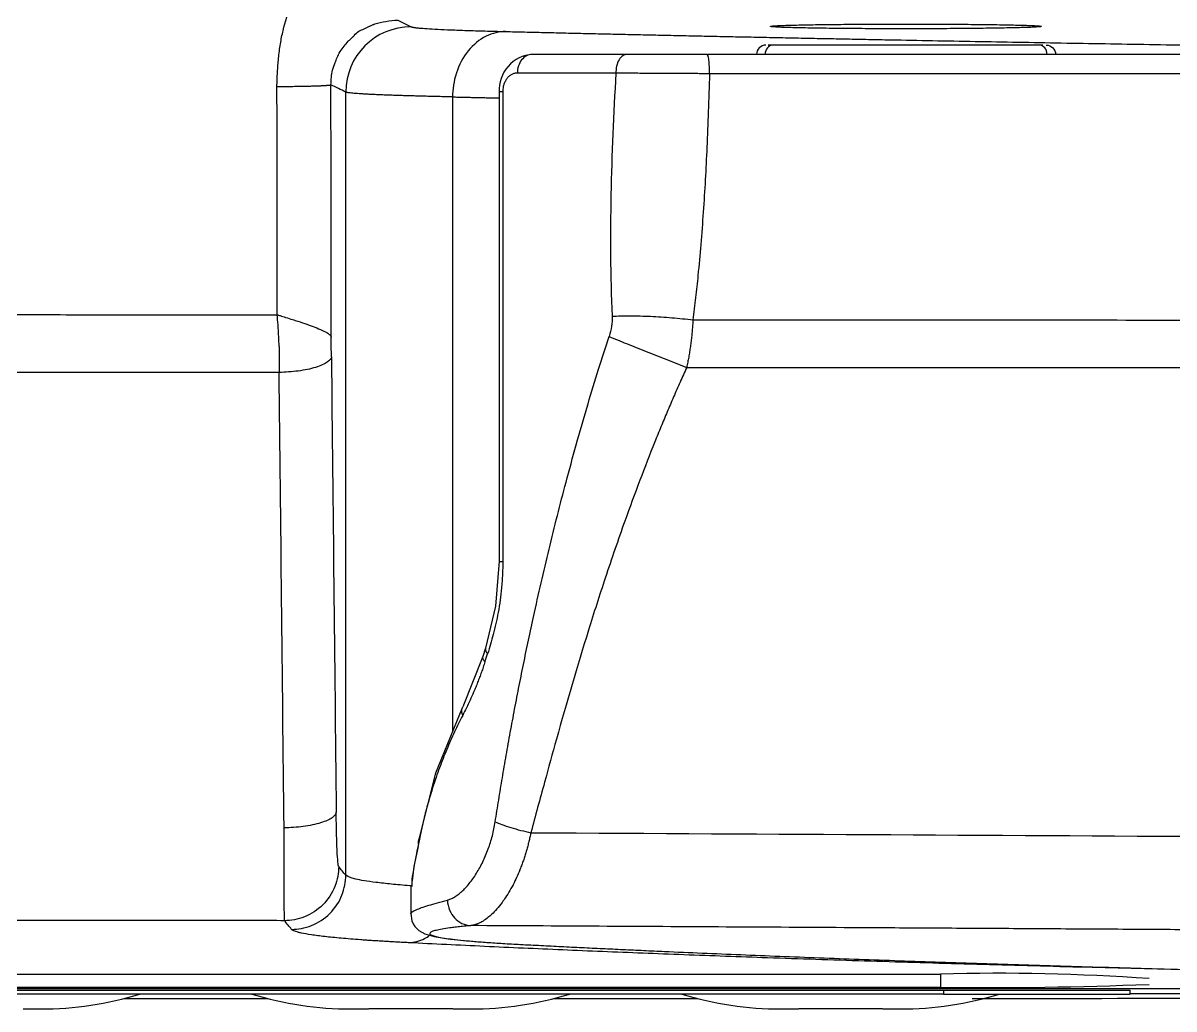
# Model space of a CAD drawing. Header units: millimetres. Extents: x 1416 to 7337, y -4252 to -1725.
# Drawn here: x 1778.8 to 1840.4, y -2705.6 to -2652.9 of the extents above; entities that cross this region are included whole.
import ezdxf

# ---------------------------------------------------------------- set-up
doc = ezdxf.new("R2010")
doc.units = ezdxf.units.MM
doc.header["$MEASUREMENT"] = 0

msp = doc.modelspace()

# ---------------------------------------------------------------- linework, layer by layer
for p, q in [((1798.85661, -2652.70209), (1799.57338, -2653.06037)), ((1810.5271, -2655.54316), (1805.25708, -2655.54316)), ((1844.96926, -2655.57327), (1815.54243, -2655.57327)), ((1796.07551, -2698.45083), (1796.07551, -2656.55984)), ((1801.78716, -2656.81559), (1801.78716, -2690.778)), ((1804.29164, -2656.53791), (1804.29164, -2681.68575)), ((1804.4773, -2656.54317), (1804.4773, -2681.68248)), ((1803.55524, -2686.30861), (1803.41663, -2686.75166)), ((1803.41673, -2686.75126), (1802.33559, -2689.44511)), ((1799.55724, -2699.06154), (1799.55724, -2700.53662)), ((1747.90723, -2703.74307), (1827.90724, -2703.74307)), ((1827.90724, -2703.74307), (1827.90724, -2704.45058)), ((1827.90724, -2704.45058), (1747.90724, -2704.45058)), ((1748.05724, -2704.60631), (1828.05724, -2704.60631)), ((1828.05724, -2704.80631), (1748.05724, -2704.80631)), ((1752.65557, -2704.51704), (1886.77355, -2704.51704)), ((1828.05724, -2704.60631), (1828.05724, -2704.80631)), ((1828.05724, -2704.60631), (1838.05724, -2704.60631)), ((1828.05724, -2704.80631), (1838.05724, -2704.80631)), ((1838.05724, -2704.80631), (1838.05724, -2704.60631)), ((1838.05724, -2704.77173), (1886.77355, -2704.77173)), ((1784.2191, -2705.04284), (1791.89537, -2705.04284)), ((1807.2191, -2705.04284), (1814.89537, -2705.04284))]:
    msp.add_line(p, q)
for points in [[(1804.29159, -2681.65329), (1804.09625, -2684.06062), (1803.55497, -2686.30964)], [(1802.3254, -2689.46598), (1800.88026, -2692.98866), (1799.96973, -2696.60081)], [(1799.94318, -2696.918), (1799.71567, -2697.99072), (1799.6267, -2698.74835)], [(1799.55782, -2700.50325), (1799.6139, -2700.88249), (1799.68457, -2701.04674), (1799.77363, -2701.18822), (1799.99436, -2701.41304), (1800.31382, -2701.59246), (1800.81188, -2701.73612), (1801.68301, -2701.87108), (1803.1766, -2702.01294), (1805.37535, -2702.15161)]]:
    msp.add_lwpolyline(points)
for centre, radius, start, end in [((1799.57667, -2656.56153), 3.50116, 90.0537904, 179.9723206), ((1806.17899, -2656.43175), 1.89126, 93.2349944, 183.9005925), ((1831.06616, -2816.30596), 112.60721, 85.9306341, 91.6075076), ((1779.75064, -2687.60631), 18, 269.9999978, 287.14621), ((1796.36384, -2687.60631), 18, 252.8537897, 270.0000022), ((1802.75064, -2687.60631), 18, 269.9999978, 287.14621), ((1819.36384, -2687.60631), 18, 252.8537897, 270.0000022), ((1825.75064, -2687.60631), 18, 269.9999978, 287.14621), ((1830.34627, -2488.15935), 216.30498, 269.353925, 272.3080222), ((1799.55724, -2917.40326), 211.80879, 89.3940001, 90.6059999), ((1822.55724, -2917.40329), 211.80882, 89.3940001, 90.6059999)]:
    msp.add_arc(centre, radius, start, end)
for points, knots in [([(1792.39544, -2656.25472), (1792.39582, -2656.19477), (1792.39662, -2656.06892), (1792.40518, -2655.81731), (1792.42856, -2655.37493), (1792.47313, -2654.74135), (1792.5699, -2653.99632), (1792.76393, -2653.01863), (1793.15054, -2651.83716), (1793.88236, -2650.51984), (1794.8821, -2649.37443), (1795.92412, -2648.62729), (1796.85868, -2648.20068), (1797.47459, -2648.01386), (1797.98594, -2647.92121), (1798.37245, -2647.87678), (1798.76773, -2647.84988), (1799.02805, -2647.84708), (1799.15977, -2647.84566)], [0, 0, 0, 0, 0.01481999, 0.03111605, 0.06223484, 0.12434257, 0.18809382, 0.2478078, 0.37059057, 0.4936356, 0.61771774, 0.743408, 0.80706934, 0.87115708, 0.90197958, 0.93556035, 0.96739339, 1, 1, 1, 1]), ([(1795.51717, -2654.97479), (1795.54586, -2654.88656), (1795.65408, -2654.55376), (1795.90783, -2654.18722), (1796.17143, -2653.87232), (1796.31968, -2653.72317), (1796.40475, -2653.64416), (1796.45021, -2653.60378), (1796.47369, -2653.5834), (1796.48562, -2653.57317), (1796.49163, -2653.56803), (1796.49465, -2653.56546), (1796.49616, -2653.56417), (1796.49691, -2653.56353), (1796.49729, -2653.56321), (1796.49749, -2653.56306), (1796.49757, -2653.56297), (1796.49762, -2653.56294), (1796.49765, -2653.56292), (1796.49766, -2653.5629), (1796.51014, -2653.56529), (1796.66285, -2653.31579), (1796.9604, -2653.23103), (1797.25097, -2653.07778), (1797.34233, -2653.02959)], [0, 0, 0, 0, 0.09328505, 0.35187395, 0.47636224, 0.54835498, 0.58679515, 0.60662633, 0.61669319, 0.62176508, 0.62431218, 0.62558753, 0.62622595, 0.62654586, 0.62670413, 0.62678327, 0.62682387, 0.6268432, 0.62685303, 0.62685952, 0.62686338, 0.64144255, 0.88725965, 1, 1, 1, 1]), ([(1797.34233, -2653.02959), (1797.34669, -2653.02739), (1797.40085, -2653.00005), (1797.48036, -2652.96949), (1797.56555, -2652.93641), (1797.60276, -2652.9228), (1797.62219, -2652.91578), (1798.00206, -2652.7804), (1798.43197, -2652.74101), (1798.85661, -2652.70209)], [0, 0, 0, 0, 0.01013861, 0.12621424, 0.1742395, 0.19575737, 0.20589528, 0.21561909, 1, 1, 1, 1]), ([(1799.57338, -2653.06037), (1799.57999, -2653.06324), (1799.59321, -2653.06896), (1799.62457, -2653.07753), (1799.66436, -2653.08609), (1799.7134, -2653.09463), (1799.77149, -2653.10315), (1799.83867, -2653.11165), (1799.91493, -2653.12014), (1800.08527, -2653.13704), (1800.40781, -2653.16217), (1800.97923, -2653.19502), (1801.6879, -2653.22704), (1802.39071, -2653.25288), (1803.01687, -2653.27297), (1803.51864, -2653.28771), (1804.04944, -2653.30214), (1804.42882, -2653.31146), (1804.61867, -2653.31613)], [0, 0, 0, 0, 0.03132741, 0.06262129, 0.0938924, 0.12515153, 0.15640948, 0.18767705, 0.21896501, 0.25028415, 0.37524225, 0.50023226, 0.62515358, 0.75010783, 0.81260671, 0.87503103, 0.9374668, 1, 1, 1, 1]), ([(1818.80724, -2653.04316), (1818.80819, -2653.04162), (1818.81009, -2653.03854), (1818.82531, -2653.03393), (1818.84958, -2653.02931), (1818.8838, -2653.02471), (1818.95153, -2653.0176), (1819.079, -2653.00812), (1819.30877, -2652.99635), (1819.60908, -2652.98487), (1820.1074, -2652.97), (1820.89302, -2652.95299), (1821.86971, -2652.93936), (1822.72101, -2652.93065), (1823.57409, -2652.92377), (1824.68678, -2652.91804), (1826.05707, -2652.9159), (1827.42752, -2652.91804), (1828.54006, -2652.92376), (1829.39331, -2652.93064), (1830.24462, -2652.93935), (1831.22145, -2652.95299), (1832.00696, -2652.97), (1832.50531, -2652.98487), (1832.80558, -2652.99634), (1833.03539, -2653.00811), (1833.17654, -2653.0186), (1833.25704, -2653.02776), (1833.29935, -2653.03546), (1833.30461, -2653.0406), (1833.30724, -2653.04316)], [0, 0, 0, 0, 0.01163053, 0.02326686, 0.0349247, 0.04661972, 0.05836741, 0.08932637, 0.12009399, 0.15214555, 0.18446116, 0.25009292, 0.31585791, 0.34811396, 0.38004564, 0.43958363, 0.50000283, 0.56039998, 0.61996002, 0.65186845, 0.68414775, 0.74991274, 0.8155445, 0.84783686, 0.87991167, 0.91065616, 0.94163825, 0.9611753, 0.98060504, 1, 1, 1, 1]), ([(1833.30724, -2653.04316), (1833.30629, -2653.0447), (1833.30438, -2653.04778), (1833.28916, -2653.0524), (1833.26489, -2653.05701), (1833.23068, -2653.06162), (1833.16294, -2653.06873), (1833.03547, -2653.07821), (1832.8057, -2653.08998), (1832.50539, -2653.10146), (1832.00707, -2653.11633), (1831.22146, -2653.13334), (1830.24476, -2653.14697), (1829.39346, -2653.15568), (1828.54038, -2653.16256), (1827.42769, -2653.16829), (1826.0574, -2653.17043), (1824.68695, -2653.16829), (1823.57441, -2653.16257), (1822.72117, -2653.15568), (1821.86985, -2653.14697), (1820.89302, -2653.13334), (1820.10751, -2653.11633), (1819.60917, -2653.10146), (1819.30889, -2653.08999), (1819.07908, -2653.07822), (1818.93794, -2653.06773), (1818.85744, -2653.05857), (1818.81513, -2653.05087), (1818.80987, -2653.04573), (1818.80724, -2653.04316)], [0, 0, 0, 0, 0.011630534, 0.023266855, 0.034924701, 0.046619718, 0.058367407, 0.089326374, 0.120093988, 0.152145551, 0.18446116, 0.250092922, 0.315857911, 0.348113956, 0.380045644, 0.439583625, 0.500002833, 0.560399977, 0.619960018, 0.651868447, 0.68414775, 0.749912739, 0.8155445, 0.847836863, 0.879911674, 0.910656161, 0.941638253, 0.961175301, 0.980605044, 1, 1, 1, 1]), ([(1804.61867, -2653.31613), (1804.28667, -2653.32033), (1803.92883, -2653.39924), (1803.23572, -2653.74491), (1802.90254, -2654.01276), (1802.35082, -2654.69462), (1802.1341, -2655.10641), (1801.85441, -2655.96302), (1801.79056, -2656.40528), (1801.78716, -2656.81559)], [0, 0, 0, 0, 0.25, 0.25, 0.5, 0.5, 0.75, 0.75, 1, 1, 1, 1]), ([(1804.61867, -2653.31613), (1804.96094, -2653.32432), (1805.64539, -2653.3407), (1806.68236, -2653.36514), (1807.72666, -2653.38948), (1808.77905, -2653.4137), (1809.83932, -2653.4378), (1810.90753, -2653.4618), (1811.98366, -2653.48568), (1813.06772, -2653.50944), (1814.1597, -2653.5331), (1815.25961, -2653.55664), (1816.36745, -2653.58007), (1817.48321, -2653.60339), (1818.6069, -2653.62659), (1819.73851, -2653.64968), (1820.87805, -2653.67266), (1822.02552, -2653.69552), (1823.18091, -2653.71827), (1824.34422, -2653.74091), (1825.86655, -2653.77019), (1827.75733, -2653.80594), (1830.02894, -2653.84794), (1832.32642, -2653.88948), (1834.64978, -2653.93056), (1836.999, -2653.97118), (1839.37414, -2654.01134), (1841.77502, -2654.05104), (1844.20225, -2654.09027), (1846.6536, -2654.12908), (1848.30894, -2654.15455), (1849.13682, -2654.16729)], [0, 0, 0, 0, 0.02634056, 0.05267332, 0.07899918, 0.10531906, 0.13163385, 0.15794447, 0.18425183, 0.21055683, 0.23686037, 0.26316338, 0.28946676, 0.31577142, 0.34207826, 0.3683882, 0.39470214, 0.42102099, 0.44734566, 0.47367705, 0.50001608, 0.55004945, 0.60005844, 0.65004927, 0.70002817, 0.75000137, 0.79997511, 0.84995561, 0.89994911, 0.94996183, 1, 1, 1, 1]), ([(1818.55724, -2654.04316), (1818.42634, -2654.04316), (1818.29625, -2654.09705), (1818.11112, -2654.28217), (1818.05724, -2654.41226), (1818.05724, -2654.54316)], [0, 0, 0, 0, 0.5, 0.5, 1, 1, 1, 1]), ([(1818.93861, -2654.04316), (1818.82768, -2654.04315), (1818.71742, -2654.09703), (1818.56053, -2654.28215), (1818.51486, -2654.41225), (1818.51486, -2654.54316)], [0, 0, 0, 0, 0.5, 0.5, 1, 1, 1, 1]), ([(1833.17591, -2654.04316), (1832.80015, -2654.04316), (1832.3482, -2654.04316), (1831.3205, -2654.04316), (1830.74484, -2654.04316), (1829.50629, -2654.04316), (1828.8435, -2654.04316), (1827.47284, -2654.04316), (1826.76506, -2654.04316), (1825.34941, -2654.04316), (1824.64163, -2654.04316), (1823.27098, -2654.04316), (1822.60819, -2654.04316), (1821.36966, -2654.04316), (1820.79399, -2654.04316), (1819.76631, -2654.04316), (1819.31436, -2654.04316), (1818.93861, -2654.04316)], [0, 0, 0, 0, 0.125, 0.125, 0.25, 0.25, 0.375, 0.375, 0.5, 0.5, 0.625, 0.625, 0.75, 0.75, 0.875, 0.875, 1, 1, 1, 1]), ([(1833.59961, -2654.54316), (1833.59962, -2654.41226), (1833.55395, -2654.28217), (1833.39708, -2654.09705), (1833.28684, -2654.04316), (1833.17591, -2654.04316)], [0, 0, 0, 0, 0.5, 0.5, 1, 1, 1, 1]), ([(1833.55724, -2654.04316), (1833.68814, -2654.04316), (1833.81823, -2654.09705), (1834.00335, -2654.28217), (1834.05724, -2654.41226), (1834.05724, -2654.54316)], [0, 0, 0, 0, 0.5, 0.5, 1, 1, 1, 1]), ([(1795.28357, -2656.16399), (1795.29644, -2655.8967), (1795.31673, -2655.47505), (1795.46346, -2655.10885), (1795.51717, -2654.97479)], [0, 0, 0, 0, 0.63392714, 1, 1, 1, 1]), ([(1806.04199, -2654.54316), (1805.83383, -2654.54316), (1805.63417, -2654.64853), (1805.33978, -2655.02359), (1805.25708, -2655.27796), (1805.25708, -2655.54316)], [0, 0, 0, 0, 0.5, 0.5, 1, 1, 1, 1]), ([(1811.11315, -2654.54316), (1811.04451, -2654.54316), (1810.97038, -2654.56436), (1810.8265, -2654.66103), (1810.75719, -2654.73685), (1810.64246, -2654.93161), (1810.59745, -2655.0499), (1810.53986, -2655.29678), (1810.5271, -2655.42458), (1810.5271, -2655.54316)], [0, 0, 0, 0, 0.25, 0.25, 0.5, 0.5, 0.75, 0.75, 1, 1, 1, 1]), ([(1815.41502, -2654.54316), (1814.66364, -2654.54316), (1813.89394, -2654.54316), (1812.42541, -2654.54316), (1811.72705, -2654.54316), (1811.11315, -2654.54316)], [0, 0, 0, 0, 0.5, 0.5, 1, 1, 1, 1]), ([(1844.82712, -2654.54316), (1839.69659, -2654.54316), (1835.26438, -2654.54316), (1824.99264, -2654.54316), (1820.55594, -2654.54316), (1815.41502, -2654.54316)], [0, 0, 0, 0, 0.5, 0.5, 1, 1, 1, 1]), ([(1815.54243, -2655.57327), (1815.54289, -2655.45371), (1815.54057, -2655.32368), (1815.52866, -2655.07041), (1815.51902, -2654.94799), (1815.49398, -2654.74557), (1815.47868, -2654.66633), (1815.44676, -2654.56531), (1815.43027, -2654.54316), (1815.41502, -2654.54316)], [0, 0, 0, 0, 0.25, 0.25, 0.5, 0.5, 0.75, 0.75, 1, 1, 1, 1]), ([(1805.25708, -2655.54316), (1805.23183, -2655.54397), (1805.18175, -2655.54556), (1805.10804, -2655.55862), (1805.03629, -2655.57954), (1804.94338, -2655.61894), (1804.83406, -2655.68749), (1804.7157, -2655.80373), (1804.61577, -2655.95125), (1804.54673, -2656.11075), (1804.50442, -2656.26327), (1804.48147, -2656.40161), (1804.47869, -2656.49595), (1804.4773, -2656.54316)], [0, 0, 0, 0, 0.067492869, 0.133874081, 0.199484145, 0.264675655, 0.395036183, 0.519072099, 0.643539235, 0.764010934, 0.844187831, 0.922031156, 1, 1, 1, 1]), ([(1810.5271, -2655.54316), (1810.4078, -2657.71186), (1810.30843, -2659.8827), (1810.22157, -2664.22323), (1810.23461, -2666.39318), (1810.32467, -2668.54649)], [0, 0, 0, 0, 0.5, 0.5, 1, 1, 1, 1]), ([(1815.54243, -2655.57327), (1815.45128, -2655.57293), (1815.26711, -2655.57225), (1814.98671, -2655.57114), (1814.70034, -2655.56994), (1814.40849, -2655.56862), (1814.11189, -2655.56719), (1813.81131, -2655.56565), (1813.50761, -2655.564), (1813.20171, -2655.56225), (1812.88677, -2655.56036), (1812.55252, -2655.55836), (1812.18992, -2655.55609), (1811.79892, -2655.55344), (1811.38515, -2655.55036), (1810.95328, -2655.54686), (1810.67222, -2655.54442), (1810.5271, -2655.54316)], [0, 0, 0, 0, 0.05194734, 0.10496381, 0.15902357, 0.21409614, 0.27014626, 0.3271338, 0.38501376, 0.44373627, 0.50324668, 0.56803806, 0.64033433, 0.71997025, 0.80670165, 0.90019174, 1, 1, 1, 1]), ([(1815.54243, -2655.57327), (1815.52131, -2656.24982), (1815.48035, -2657.56185), (1815.38207, -2660.02971), (1815.25112, -2662.39977), (1815.0789, -2664.68327), (1814.93985, -2666.20959), (1814.79819, -2667.55356), (1814.70146, -2668.3468), (1814.65312, -2668.74314)], [0, 0, 0, 0, 0.15378925, 0.29824499, 0.56114255, 0.69301509, 0.81847379, 0.90930386, 1, 1, 1, 1]), ([(1792.39544, -2656.25472), (1792.45264, -2656.25456), (1792.56739, -2656.25425), (1792.73889, -2656.2534), (1792.90958, -2656.25225), (1793.07851, -2656.2508), (1793.24475, -2656.24905), (1793.40741, -2656.24702), (1793.56565, -2656.24472), (1793.71869, -2656.24217), (1793.86581, -2656.23939), (1794.00641, -2656.2364), (1794.13994, -2656.23323), (1794.266, -2656.22991), (1794.38425, -2656.22645), (1794.49448, -2656.22288), (1794.59656, -2656.21922), (1794.69048, -2656.21551), (1794.77628, -2656.21176), (1794.8541, -2656.20799), (1794.92415, -2656.20423), (1794.98669, -2656.20049), (1795.04203, -2656.19679), (1795.09052, -2656.19313), (1795.13253, -2656.18954), (1795.16846, -2656.18603), (1795.19871, -2656.18259), (1795.22371, -2656.17925), (1795.24386, -2656.176), (1795.25959, -2656.17285), (1795.27121, -2656.1698), (1795.2794, -2656.16686), (1795.2822, -2656.16493), (1795.28357, -2656.16399)], [0, 0, 0, 0, 0.03820312, 0.07663611, 0.11522256, 0.15388382, 0.19253994, 0.23111051, 0.26951558, 0.30767658, 0.34551716, 0.38296399, 0.41994749, 0.4564024, 0.49226833, 0.52749011, 0.56201809, 0.59580827, 0.62882236, 0.66102771, 0.69239719, 0.72290896, 0.7525462, 0.78129677, 0.8091529, 0.83611076, 0.86217012, 0.88733394, 0.91160798, 0.93500045, 0.95752165, 0.97918366, 1, 1, 1, 1]), ([(1795.2985, -2669.66391), (1795.2959, -2667.4141), (1795.29336, -2665.16424), (1795.28963, -2661.78938), (1795.2884, -2660.66443), (1795.28658, -2658.97695), (1795.28597, -2658.41453), (1795.28507, -2657.57071), (1795.28476, -2657.2893), (1795.28417, -2656.72714), (1795.28383, -2656.44609), (1795.28357, -2656.16399)], [0, 0, 0, 0, 0.5, 0.5, 0.75, 0.75, 0.875, 0.875, 0.9375, 0.9375, 1, 1, 1, 1]), ([(1792.40917, -2668.46488), (1792.4068, -2666.42998), (1792.40207, -2662.36005), (1792.39765, -2658.28987), (1792.39544, -2656.25472)], [0, 0, 0, 0, 0.499982234, 1, 1, 1, 1]), ([(1801.78716, -2656.81559), (1801.67718, -2656.81323), (1801.45354, -2656.80843), (1801.12413, -2656.80099), (1800.7933, -2656.79322), (1800.46297, -2656.7851), (1800.13405, -2656.77662), (1799.8078, -2656.76778), (1799.48544, -2656.75857), (1799.16828, -2656.74899), (1798.85768, -2656.73903), (1798.55502, -2656.72869), (1798.26178, -2656.71796), (1797.97945, -2656.70685), (1797.70958, -2656.69535), (1797.45379, -2656.68347), (1797.21371, -2656.67119), (1796.99104, -2656.65853), (1796.78752, -2656.6455), (1796.6049, -2656.63209), (1796.44505, -2656.61831), (1796.3096, -2656.60418), (1796.20116, -2656.5897), (1796.11879, -2656.57488), (1796.09003, -2656.56489), (1796.07551, -2656.55984)], [0, 0, 0, 0, 0.0317664, 0.06459687, 0.0984914, 0.13345041, 0.1694744, 0.20656356, 0.24471774, 0.28393676, 0.32422054, 0.36556911, 0.40798253, 0.45146082, 0.49600393, 0.54161186, 0.58828461, 0.63602219, 0.6848246, 0.73469183, 0.78562388, 0.83762073, 0.89068237, 0.94480879, 1, 1, 1, 1]), ([(1804.4773, -2656.54317), (1804.43142, -2656.54317), (1804.33965, -2656.54317), (1804.28681, -2656.54317), (1804.29644, -2656.54317), (1804.29821, -2656.54317)], [0, 0, 0, 0, 0.44936848, 0.89873921, 1, 1, 1, 1]), ([(1613.10197, -2669.41234), (1752.33484, -2668.46343), (1753.31867, -2668.46345), (1754.97592, -2668.46342), (1756.99542, -2668.46335), (1759.37789, -2668.46323), (1762.83053, -2668.463), (1767.12104, -2668.46278), (1772.12006, -2668.46281), (1777.06104, -2668.46311), (1781.92407, -2668.46368), (1786.31441, -2668.46428), (1789.76507, -2668.4647), (1791.66201, -2668.46483), (1792.40917, -2668.46488)], [0, 0, 0, 0, 0.03211184, 0.07316784, 0.12316798, 0.18211224, 0.2500006, 0.37924342, 0.50000029, 0.62003505, 0.74475768, 0.85963199, 0.9447129, 1, 1, 1, 1]), ([(1751.90306, -2668.46341), (1752.33484, -2668.46343), (1753.31867, -2668.46345), (1754.97592, -2668.46342), (1756.99542, -2668.46335), (1759.37789, -2668.46323), (1762.83053, -2668.463), (1767.12104, -2668.46278), (1772.12006, -2668.46281), (1777.06104, -2668.46311), (1781.92407, -2668.46368), (1786.31441, -2668.46428), (1789.76507, -2668.4647), (1791.66201, -2668.46483), (1792.40917, -2668.46488)], [0, 0, 0, 0, 0.03211184, 0.07316784, 0.12316798, 0.18211224, 0.2500006, 0.37924342, 0.50000029, 0.62003505, 0.74475768, 0.85963199, 0.9447129, 1, 1, 1, 1]), ([(1792.40917, -2668.46488), (1792.45939, -2668.48143), (1792.60979, -2668.531), (1792.88571, -2668.61853), (1793.20341, -2668.71735), (1793.59095, -2668.83923), (1794.00728, -2668.97821), (1794.44734, -2669.13917), (1794.80428, -2669.2866), (1795.02996, -2669.40181), (1795.16028, -2669.48701), (1795.23379, -2669.54971), (1795.282, -2669.60863), (1795.29306, -2669.64569), (1795.2985, -2669.66391)], [0, 0, 0, 0, 0.03396758, 0.10171035, 0.18721004, 0.25353727, 0.37950031, 0.50498286, 0.63539964, 0.75391852, 0.81800918, 0.88051518, 0.94123404, 1, 1, 1, 1]), ([(1792.50632, -2670.171), (1792.50544, -2670.09413), (1792.50357, -2669.93051), (1792.49326, -2669.66937), (1792.47639, -2669.35641), (1792.44798, -2668.95182), (1792.42342, -2668.64375), (1792.40917, -2668.46488)], [0, 0, 0, 0, 0.13602979, 0.28953511, 0.46051692, 0.68677285, 1, 1, 1, 1]), ([(1810.32467, -2668.54649), (1810.62455, -2668.53151), (1810.95127, -2668.52387), (1811.64373, -2668.52503), (1812.00938, -2668.53385), (1812.75911, -2668.56791), (1813.14306, -2668.59315), (1813.90662, -2668.65813), (1814.28611, -2668.69785), (1814.65313, -2668.74313)], [0, 0, 0, 0, 0.25, 0.25, 0.5, 0.5, 0.75, 0.75, 1, 1, 1, 1]), ([(1814.65312, -2668.74314), (1814.6476, -2668.83825), (1814.63655, -2669.02879), (1814.61376, -2669.31418), (1814.5864, -2669.59945), (1814.55403, -2669.88421), (1814.51676, -2670.1681), (1814.47458, -2670.45079), (1814.42741, -2670.73185), (1814.37569, -2671.01119), (1814.33712, -2671.19523), (1814.31782, -2671.28733)], [0, 0, 0, 0, 0.1098881, 0.22014038, 0.33073248, 0.44163944, 0.55283584, 0.66429596, 0.77599392, 0.88790385, 1, 1, 1, 1]), ([(1814.65312, -2668.74314), (1816.02123, -2668.7435), (1821.0688, -2668.74483), (1828.63577, -2668.74642), (1837.3528, -2668.74869), (1842.39116, -2668.75059), (1844.91034, -2668.75154)], [0, 0, 0, 0, 0.13552057, 0.49999658, 0.74999829, 1, 1, 1, 1]), ([(1804.07427, -2695.59919), (1804.13517, -2695.20931), (1804.25807, -2694.42244), (1804.45415, -2693.23431), (1804.66135, -2692.02696), (1804.8808, -2690.80059), (1805.11274, -2689.55516), (1805.35763, -2688.29068), (1805.6159, -2687.00715), (1805.88799, -2685.70456), (1806.33834, -2683.62553), (1806.99617, -2680.78388), (1807.77824, -2677.71263), (1808.46687, -2675.19554), (1809.02724, -2673.2563), (1809.58727, -2671.41087), (1809.97582, -2670.21656), (1810.16542, -2669.63377)], [0, 0, 0, 0, 0.04421776, 0.0892399, 0.1350683, 0.18170473, 0.22915089, 0.27740836, 0.32647868, 0.3763633, 0.42706358, 0.56574217, 0.7044385, 0.78343192, 0.85901831, 0.9312049, 1, 1, 1, 1]), ([(1810.16542, -2669.63377), (1810.45425, -2669.75052), (1810.77007, -2669.87765), (1811.43978, -2670.14619), (1811.79355, -2670.28755), (1812.51651, -2670.57545), (1812.88553, -2670.72192), (1813.61421, -2671.01024), (1813.97373, -2671.15204), (1814.31782, -2671.28733)], [0, 0, 0, 0, 0.25, 0.25, 0.5, 0.5, 0.75, 0.75, 1, 1, 1, 1]), ([(1795.30727, -2670.71152), (1795.29626, -2670.80735), (1795.22661, -2670.91008), (1794.94426, -2671.10945), (1794.7309, -2671.20557), (1794.1927, -2671.36745), (1793.86936, -2671.43276), (1793.19301, -2671.52174), (1792.8418, -2671.54558), (1792.51225, -2671.55217)], [0, 0, 0, 0, 0.25, 0.25, 0.5, 0.5, 0.75, 0.75, 1, 1, 1, 1]), ([(1792.51225, -2671.55217), (1791.95717, -2671.55216), (1790.70844, -2671.55216), (1788.62692, -2671.55205), (1786.12916, -2671.55191), (1783.21508, -2671.55175), (1779.88492, -2671.55161), (1776.13915, -2671.55152), (1771.39261, -2671.55153), (1766.16273, -2671.55177), (1760.96761, -2671.55224), (1756.90547, -2671.55272), (1753.97284, -2671.55313), (1752.39446, -2671.55325), (1615.91244, -2672.13459)], [0, 0, 0, 0, 0.04085987, 0.09191998, 0.15317995, 0.22463943, 0.30629814, 0.39815596, 0.50021298, 0.65560026, 0.78327331, 0.88323177, 0.95547446, 1, 1, 1, 1]), ([(1792.51225, -2671.55217), (1791.95717, -2671.55216), (1790.70844, -2671.55216), (1788.62692, -2671.55205), (1786.12916, -2671.55191), (1783.21508, -2671.55175), (1779.88492, -2671.55161), (1776.13915, -2671.55152), (1771.39261, -2671.55153), (1766.16273, -2671.55177), (1760.96761, -2671.55224), (1756.90547, -2671.55272), (1753.97284, -2671.55313), (1752.39446, -2671.55325), (1751.7926, -2671.5533)], [0, 0, 0, 0, 0.04085987, 0.09191998, 0.15317995, 0.22463943, 0.30629814, 0.39815596, 0.50021298, 0.65560026, 0.78327331, 0.88323177, 0.95547446, 1, 1, 1, 1]), ([(1814.31782, -2671.28733), (1814.19943, -2671.54944), (1813.96229, -2672.07447), (1813.61537, -2672.86683), (1813.27416, -2673.6642), (1812.93931, -2674.46685), (1812.44376, -2675.68489), (1811.7913, -2677.36171), (1811.08557, -2679.28123), (1810.4727, -2681.02481), (1809.81551, -2682.96988), (1808.73907, -2686.34248), (1807.67343, -2689.98873), (1806.67356, -2693.60575), (1806.22279, -2695.27683), (1805.97975, -2696.1778)], [0, 0, 0, 0, 0.032656149, 0.065412388, 0.098271797, 0.131237406, 0.164312192, 0.24788098, 0.336097993, 0.397403832, 0.458686589, 0.570428289, 0.801807793, 0.893143893, 1, 1, 1, 1]), ([(1814.31782, -2671.28733), (1819.41765, -2671.28734), (1824.51435, -2671.28476), (1834.70224, -2671.28192), (1839.79344, -2671.28172), (1844.88232, -2671.28041)], [0, 0, 0, 0, 0.5, 0.5, 1, 1, 1, 1]), ([(1804.4773, -2681.68248), (1804.47681, -2681.77654), (1804.47582, -2681.96432), (1804.46766, -2682.24534), (1804.45461, -2682.52513), (1804.43623, -2682.80368), (1804.40185, -2683.20833), (1804.33933, -2683.74068), (1804.23662, -2684.37761), (1804.11325, -2684.9913), (1803.97706, -2685.5573), (1803.82801, -2686.0957), (1803.72063, -2686.43148), (1803.66616, -2686.60183)], [0, 0, 0, 0, 0.05430636, 0.10843129, 0.16243174, 0.21636504, 0.27028874, 0.39857428, 0.52976321, 0.65216852, 0.77447709, 0.88557963, 1, 1, 1, 1]), ([(1804.4773, -2681.68248), (1804.43139, -2681.68248), (1804.33957, -2681.68248), (1804.2867, -2681.68248), (1804.29656, -2681.68248), (1804.29847, -2681.68248)], [0, 0, 0, 0, 0.44648382, 0.89296988, 1, 1, 1, 1]), ([(1803.56303, -2686.3046), (1803.55823, -2686.31436), (1803.53634, -2686.35898), (1803.55988, -2686.46068), (1803.63008, -2686.55392), (1803.66615, -2686.60183)], [0, 0, 0, 0, 0.119845, 0.54771887, 1, 1, 1, 1]), ([(1803.524, -2687.03892), (1803.49348, -2687.13229), (1803.4323, -2687.31948), (1803.33614, -2687.5943), (1803.23674, -2687.86551), (1803.13396, -2688.13263), (1803.02807, -2688.39579), (1802.89346, -2688.71642), (1802.72846, -2689.08816), (1802.53201, -2689.50452), (1802.39883, -2689.76629), (1802.33195, -2689.89775)], [0, 0, 0, 0, 0.08727028, 0.17496602, 0.26316259, 0.35193407, 0.44135313, 0.53149087, 0.68652184, 0.84258006, 1, 1, 1, 1]), ([(1803.524, -2687.03893), (1803.48892, -2686.9915), (1803.42024, -2686.89863), (1803.39717, -2686.80082), (1803.41809, -2686.7595), (1803.42126, -2686.75323)], [0, 0, 0, 0, 0.46967371, 0.9195771, 1, 1, 1, 1]), ([(1802.33194, -2689.89775), (1802.31251, -2689.83389), (1802.27444, -2689.70879), (1802.28565, -2689.55034), (1802.32889, -2689.46912), (1802.34629, -2689.43644)], [0, 0, 0, 0, 0.383806608, 0.752005862, 1, 1, 1, 1]), ([(1802.33195, -2689.89775), (1802.25741, -2690.04393), (1802.10675, -2690.33941), (1801.89093, -2690.7903), (1801.68012, -2691.25267), (1801.4758, -2691.72676), (1801.2783, -2692.21251), (1801.08824, -2692.70993), (1800.87111, -2693.31729), (1800.63278, -2694.0482), (1800.38416, -2694.91633), (1800.15522, -2695.83455), (1800.03097, -2696.46546), (1799.96733, -2696.78864)], [0, 0, 0, 0, 0.0655412, 0.13247307, 0.20079693, 0.27051404, 0.34162557, 0.41413263, 0.48803627, 0.60613898, 0.73083203, 0.86211824, 1, 1, 1, 1]), ([(1795.56562, -2695.07788), (1795.55477, -2695.17238), (1795.48698, -2695.27391), (1795.20986, -2695.47195), (1794.99974, -2695.56796), (1794.46546, -2695.73064), (1794.14267, -2695.79681), (1793.46337, -2695.88741), (1793.10875, -2695.91197), (1792.77498, -2695.91881)], [0, 0, 0, 0, 0.25, 0.25, 0.5, 0.5, 0.75, 0.75, 1, 1, 1, 1]), ([(1795.69661, -2697.98547), (1795.6819, -2697.96682), (1795.66729, -2697.883), (1795.63964, -2697.59265), (1795.6266, -2697.38613), (1795.60332, -2696.86963), (1795.59308, -2696.55967), (1795.57637, -2695.8654), (1795.5699, -2695.48116), (1795.56562, -2695.07788)], [0, 0, 0, 0, 0.25, 0.25, 0.5, 0.5, 0.75, 0.75, 1, 1, 1, 1]), ([(1801.5133, -2699.78497), (1801.54393, -2699.77637), (1801.60513, -2699.75918), (1801.6989, -2699.72229), (1801.79389, -2699.67729), (1801.89019, -2699.6234), (1801.98771, -2699.56083), (1802.08642, -2699.48952), (1802.18627, -2699.40948), (1802.38556, -2699.23421), (1802.68539, -2698.91436), (1803.0664, -2698.37765), (1803.41311, -2697.75588), (1803.65855, -2697.18025), (1803.82192, -2696.70014), (1803.92426, -2696.34136), (1804.01058, -2695.97557), (1804.05312, -2695.72418), (1804.07427, -2695.59919)], [0, 0, 0, 0, 0.03344079, 0.06681143, 0.10015636, 0.13352012, 0.1669472, 0.2004818, 0.23416773, 0.2680482, 0.40130198, 0.5333141, 0.65830992, 0.77965456, 0.83641792, 0.89181639, 0.94621521, 1, 1, 1, 1]), ([(1804.0742, -2695.59919), (1804.17081, -2695.6433), (1804.29097, -2695.69199), (1804.57205, -2695.79401), (1804.73286, -2695.84728), (1805.07725, -2695.95185), (1805.26054, -2696.00308), (1805.62614, -2696.09742), (1805.80819, -2696.14049), (1805.97975, -2696.1778)], [0, 0, 0, 0, 0.25, 0.25, 0.5, 0.5, 0.75, 0.75, 1, 1, 1, 1]), ([(1792.79837, -2700.88263), (1792.79804, -2700.87757), (1792.79736, -2700.86738), (1792.79641, -2700.83829), (1792.79545, -2700.79864), (1792.79447, -2700.74716), (1792.79343, -2700.68392), (1792.79233, -2700.60867), (1792.78981, -2700.4359), (1792.78675, -2700.09639), (1792.78402, -2699.58035), (1792.78186, -2699.09178), (1792.78051, -2698.68374), (1792.77928, -2698.25129), (1792.77816, -2697.80043), (1792.77711, -2697.33715), (1792.7762, -2696.8668), (1792.77542, -2696.39551), (1792.77513, -2696.0759), (1792.77498, -2695.91881)], [0, 0, 0, 0, 0.03172406, 0.06382059, 0.09627075, 0.12905414, 0.16214887, 0.19553157, 0.22917753, 0.36186462, 0.49169732, 0.56029754, 0.62782054, 0.69404831, 0.75878837, 0.82187582, 0.88317429, 0.94257586, 1, 1, 1, 1]), ([(1805.97973, -2696.17776), (1805.96307, -2696.25724), (1805.92946, -2696.4176), (1805.87327, -2696.65588), (1805.81231, -2696.89453), (1805.74615, -2697.13269), (1805.67488, -2697.36982), (1805.59847, -2697.60529), (1805.51691, -2697.83845), (1805.35394, -2698.27126), (1805.06664, -2698.91417), (1804.72479, -2699.5083), (1804.40987, -2699.9565), (1804.16362, -2700.26226), (1803.90966, -2700.5257), (1803.66243, -2700.74038), (1803.42727, -2700.90769), (1803.1889, -2701.03418), (1802.97211, -2701.11432), (1802.83864, -2701.13541), (1802.77465, -2701.14552)], [0, 0, 0, 0, 0.02817912, 0.05684826, 0.0860019, 0.11563297, 0.14573285, 0.17629137, 0.20729684, 0.23873608, 0.35362216, 0.48933738, 0.54115069, 0.61796345, 0.69178469, 0.74685104, 0.81743131, 0.88313313, 0.94396643, 1, 1, 1, 1]), ([(1799.96733, -2696.78864), (1799.80121, -2697.57819), (1799.61488, -2698.46383), (1799.61805, -2698.81368), (1799.61422, -2698.95327), (1799.61124, -2699.06154)], [0, 0, 0, 0, 0.64830053, 0.72719143, 1, 1, 1, 1]), ([(1799.96734, -2696.78864), (1799.96394, -2696.73464), (1799.95726, -2696.62871), (1799.98704, -2696.49783), (1800.04565, -2696.43776), (1800.06484, -2696.41809)], [0, 0, 0, 0, 0.4116183, 0.80732882, 1, 1, 1, 1]), ([(1795.69661, -2697.98547), (1795.69608, -2698.32663), (1795.63336, -2698.69465), (1795.35032, -2699.40729), (1795.12904, -2699.74971), (1794.56331, -2700.31524), (1794.22076, -2700.53645), (1793.50784, -2700.8194), (1793.13967, -2700.8821), (1792.79837, -2700.88263)], [0, 0, 0, 0, 0.25, 0.25, 0.5, 0.5, 0.75, 0.75, 1, 1, 1, 1]), ([(1793.17728, -2701.34834), (1793.51859, -2701.34784), (1793.88678, -2701.28517), (1794.59972, -2701.00222), (1794.94228, -2700.781), (1795.50803, -2700.21539), (1795.72931, -2699.87292), (1796.01233, -2699.16015), (1796.07502, -2698.79206), (1796.07551, -2698.45083)], [0, 0, 0, 0, 0.25, 0.25, 0.5, 0.5, 0.75, 0.75, 1, 1, 1, 1]), ([(1799.612, -2699.02155), (1799.57361, -2699.01879), (1799.16013, -2698.98911), (1798.50096, -2698.92782), (1797.43579, -2698.81238), (1796.43909, -2698.65491), (1796.20127, -2698.52143), (1796.07551, -2698.45083)], [0, 0, 0, 0, 0.01683788, 0.18136768, 0.34984534, 0.65617634, 1, 1, 1, 1]), ([(1799.58612, -2700.53662), (1799.57691, -2700.52756), (1799.51041, -2700.46213), (1799.80042, -2700.30747), (1800.42343, -2700.07231), (1801.15543, -2699.87932), (1801.5133, -2699.78496)], [0, 0, 0, 0, 0.05295117, 0.38239087, 0.69805613, 1, 1, 1, 1]), ([(1801.5133, -2699.78497), (1801.52037, -2699.97041), (1801.56326, -2700.15525), (1801.70257, -2700.48241), (1801.79806, -2700.62434), (1802.00781, -2700.85059), (1802.13856, -2700.95269), (1802.4381, -2701.09889), (1802.60652, -2701.14197), (1802.77465, -2701.14552)], [0, 0, 0, 0, 0.25, 0.25, 0.5, 0.5, 0.75, 0.75, 1, 1, 1, 1]), ([(1792.79837, -2700.88263), (1792.25384, -2700.88169), (1791.16488, -2700.87983), (1789.53108, -2700.8776), (1787.89722, -2700.87578), (1786.26327, -2700.87441), (1784.62924, -2700.87349), (1782.99512, -2700.87301), (1781.36091, -2700.87298), (1779.72661, -2700.8734), (1778.09223, -2700.87426), (1776.45777, -2700.87557), (1774.82321, -2700.87733), (1773.18857, -2700.87953), (1771.08646, -2700.88293), (1768.51793, -2700.88808), (1765.48447, -2700.8957), (1762.45398, -2700.90484), (1759.42645, -2700.91549), (1756.40198, -2700.92768), (1753.38019, -2700.94126), (1751.36874, -2700.95158), (1750.36289, -2700.95674)], [0, 0, 0, 0, 0.03845303, 0.07689995, 0.11534223, 0.15378133, 0.1922187, 0.23065582, 0.26909415, 0.30753514, 0.34598026, 0.38443096, 0.42288872, 0.46135498, 0.49983122, 0.57132192, 0.64278432, 0.71422779, 0.78566171, 0.85709546, 0.92853843, 1, 1, 1, 1]), ([(1802.77465, -2701.14552), (1802.7128, -2701.15131), (1802.58909, -2701.16289), (1802.41338, -2701.18042), (1802.2449, -2701.19805), (1802.08435, -2701.21581), (1801.93155, -2701.23368), (1801.78655, -2701.25167), (1801.53332, -2701.28508), (1801.21281, -2701.33437), (1800.89361, -2701.4), (1800.67752, -2701.4663), (1800.52996, -2701.55566), (1800.61779, -2701.66761), (1801.0724, -2701.77688), (1801.65476, -2701.86198), (1802.2034, -2701.92457), (1802.85814, -2701.98527), (1803.48884, -2702.03394), (1804.04124, -2702.0716), (1804.47877, -2702.09914), (1804.93871, -2702.12612), (1805.26449, -2702.14353), (1805.42766, -2702.15226)], [0, 0, 0, 0, 0.01682703, 0.03365711, 0.05049675, 0.0673525, 0.08423086, 0.10113831, 0.11808129, 0.17803565, 0.23830681, 0.29931162, 0.36062062, 0.48494841, 0.61140241, 0.67559989, 0.74012041, 0.80493919, 0.87006295, 0.90244193, 0.9348687, 0.96737693, 1, 1, 1, 1]), ([(1843.4905, -2701.38273), (1842.13592, -2701.37438), (1839.42697, -2701.35767), (1835.36228, -2701.33297), (1831.29707, -2701.30854), (1827.2312, -2701.2844), (1822.27888, -2701.25536), (1816.41631, -2701.22157), (1809.61984, -2701.18316), (1805.06391, -2701.15811), (1802.77465, -2701.14552)], [0, 0, 0, 0, 0.09994098, 0.19986751, 0.29978003, 0.39967897, 0.49956477, 0.66471586, 0.83152698, 1, 1, 1, 1]), ([(1799.44105, -2702.0628), (1799.33476, -2702.05732), (1799.1225, -2702.0464), (1798.8137, -2702.02973), (1798.5126, -2702.01289), (1798.21984, -2701.99585), (1797.93525, -2701.97863), (1797.65888, -2701.96122), (1797.39071, -2701.94361), (1797.13075, -2701.92581), (1796.58224, -2701.8866), (1795.80724, -2701.82389), (1794.92575, -2701.73497), (1794.21108, -2701.64242), (1793.78187, -2701.56604), (1793.53752, -2701.5079), (1793.40366, -2701.4688), (1793.29865, -2701.42917), (1793.21996, -2701.38902), (1793.19153, -2701.36192), (1793.17728, -2701.34834)], [0, 0, 0, 0, 0.02796584, 0.05584513, 0.08364521, 0.11137349, 0.13903745, 0.1666446, 0.1942025, 0.22171877, 0.24920105, 0.37385718, 0.4997828, 0.62567259, 0.7504755, 0.79999233, 0.84965902, 0.89952002, 0.94961924, 1, 1, 1, 1]), ([(1799.44105, -2702.06277), (1799.7364, -2702.02435), (1800.13327, -2701.97272), (1800.47601, -2701.72731), (1800.56368, -2701.66454)], [0, 0, 0, 0, 0.74421089, 1, 1, 1, 1]), ([(1889.40871, -2704.25578), (1888.89211, -2704.25069), (1887.85913, -2704.24051), (1886.31698, -2704.22477), (1884.78062, -2704.20869), (1883.25056, -2704.19222), (1881.72666, -2704.17538), (1880.20896, -2704.15814), (1878.69745, -2704.1405), (1877.19213, -2704.12247), (1875.693, -2704.10402), (1874.20006, -2704.08516), (1872.71331, -2704.06588), (1871.23276, -2704.04617), (1869.75839, -2704.02602), (1868.29022, -2704.00543), (1866.82824, -2703.98439), (1865.37244, -2703.96289), (1862.34404, -2703.91701), (1857.79189, -2703.84335), (1851.80201, -2703.73551), (1845.93839, -2703.61829), (1840.20501, -2703.4912), (1834.60482, -2703.35378), (1829.14108, -2703.20556), (1823.81304, -2703.04595), (1819.58817, -2702.90634), (1816.39178, -2702.79301), (1814.16953, -2702.71075), (1811.97663, -2702.62603), (1809.81306, -2702.5388), (1807.67887, -2702.449), (1805.57387, -2702.35661), (1803.4988, -2702.2615), (1801.45085, -2702.16388), (1800.11113, -2702.0965), (1799.44105, -2702.0628)], [0, 0, 0, 0, 0.014719754, 0.029433418, 0.04414151, 0.058844552, 0.073543065, 0.088237568, 0.102928584, 0.117616636, 0.132302244, 0.146985933, 0.161668224, 0.176349641, 0.191030706, 0.205711943, 0.220393875, 0.235077025, 0.249761915, 0.312431613, 0.375038049, 0.437621457, 0.500222113, 0.562749309, 0.625269503, 0.687822933, 0.750449771, 0.778170184, 0.805884261, 0.833595509, 0.861307437, 0.889023553, 0.916747366, 0.944482379, 0.972232092, 1, 1, 1, 1]), ([(1805.42766, -2702.15226), (1805.79095, -2702.17113), (1806.51555, -2702.20878), (1807.61061, -2702.2641), (1808.7079, -2702.31839), (1809.80822, -2702.3716), (1810.91136, -2702.42377), (1812.01735, -2702.47491), (1814.09706, -2702.5689), (1817.1971, -2702.7019), (1820.69219, -2702.84019), (1823.5406, -2702.94625), (1825.70258, -2703.02354), (1827.89038, -2703.09861), (1830.10406, -2703.17152), (1832.34346, -2703.24231), (1834.60917, -2703.31099), (1836.89895, -2703.37777), (1838.44673, -2703.42059), (1839.22077, -2703.44201)], [0, 0, 0, 0, 0.035838754, 0.071484526, 0.106938571, 0.142202163, 0.177276598, 0.212163193, 0.246863285, 0.372511153, 0.498078394, 0.560836868, 0.623575043, 0.686300454, 0.749020643, 0.811743153, 0.874475524, 0.937225296, 1, 1, 1, 1]), ([(1829.59113, -2705.04245), (1829.62229, -2705.04245), (1830.45962, -2705.04246), (1832.00786, -2705.04182), (1833.38117, -2705.04087), (1834.06596, -2705.0404)], [0, 0, 0, 0, 0.01901265, 0.51083401, 1, 1, 1, 1]), ([(1778.81531, -2705.60631), (1778.95962, -2705.60631), (1779.24811, -2705.60631), (1779.63943, -2705.60631), (1779.70692, -2705.60631), (1779.75064, -2705.60631)], [0, 0, 0, 0, 0.26066474, 0.52111295, 1, 1, 1, 1]), ([(1796.36384, -2705.60631), (1796.40755, -2705.60631), (1796.47507, -2705.60631), (1796.86646, -2705.60631), (1797.15497, -2705.60631), (1797.29916, -2705.60631)], [0, 0, 0, 0, 0.47888707, 0.73955062, 1, 1, 1, 1]), ([(1801.81531, -2705.60631), (1801.95962, -2705.60631), (1802.24811, -2705.60631), (1802.63943, -2705.60631), (1802.70692, -2705.60631), (1802.75064, -2705.60631)], [0, 0, 0, 0, 0.26066483, 0.52111279, 1, 1, 1, 1]), ([(1819.36384, -2705.60631), (1819.40755, -2705.60631), (1819.47507, -2705.60631), (1819.86646, -2705.60631), (1820.15497, -2705.60631), (1820.29916, -2705.60631)], [0, 0, 0, 0, 0.47888711, 0.7395506, 1, 1, 1, 1]), ([(1824.81531, -2705.60631), (1824.95962, -2705.60631), (1825.24811, -2705.60631), (1825.63943, -2705.60631), (1825.70692, -2705.60631), (1825.75064, -2705.60631)], [0, 0, 0, 0, 0.26066472, 0.52111274, 1, 1, 1, 1])]:
    msp.add_open_spline(points, degree=3, knots=knots)
for points, degree in [([(1818.93861, -2654.04317), (1818.81284, -2654.04317), (1818.68707, -2654.04317)], 2), ([(1833.38116, -2654.04317), (1833.27854, -2654.04317), (1833.17591, -2654.04317)], 2), ([(1811.11314, -2654.54316), (1809.20657, -2654.54316), (1807.49992, -2654.54316), (1806.04199, -2654.54316)], 3), ([(1796.07551, -2656.55984), (1795.81153, -2656.42789), (1795.54755, -2656.29594), (1795.28357, -2656.16399)], 3), ([(1801.78716, -2656.81559), (1803.0394, -2656.84359), (1804.29164, -2656.87159)], 2), ([(1810.32467, -2668.54649), (1810.33946, -2668.90019), (1810.28598, -2669.26924), (1810.16542, -2669.63377)], 3), ([(1795.30727, -2670.71152), (1795.30363, -2670.36761), (1795.3007, -2670.01763), (1795.2985, -2669.66391)], 3), ([(1792.50632, -2670.17101), (1792.50734, -2670.63736), (1792.50932, -2671.09877), (1792.51225, -2671.55216)], 3), ([(1795.30727, -2670.71152), (1795.39339, -2678.83364), (1795.47951, -2686.95576), (1795.56562, -2695.07788)], 3), ([(1792.77498, -2695.91882), (1792.68741, -2687.7966), (1792.59983, -2679.67438), (1792.51225, -2671.55217)], 3), ([(1803.524, -2687.03892), (1803.57089, -2686.89311), (1803.61828, -2686.74741), (1803.66616, -2686.60183)], 3), ([(1805.97975, -2696.1778), (1818.93578, -2696.24517), (1831.56565, -2696.31415), (1844.43611, -2696.38871)], 3), ([(1796.07551, -2698.45083), (1795.9492, -2698.30062), (1795.8229, -2698.1455), (1795.69661, -2697.98546)], 3), ([(1793.17728, -2701.34834), (1793.05098, -2701.19802), (1792.92467, -2701.04278), (1792.79837, -2700.88263)], 3), ([(1834.06596, -2705.0404), (1851.65982, -2705.02481), (1869.25367, -2704.94325), (1886.84753, -2704.79572)], 3)]:
    msp.add_open_spline(points, degree=degree)

doc.saveas('drawing.dxf')
